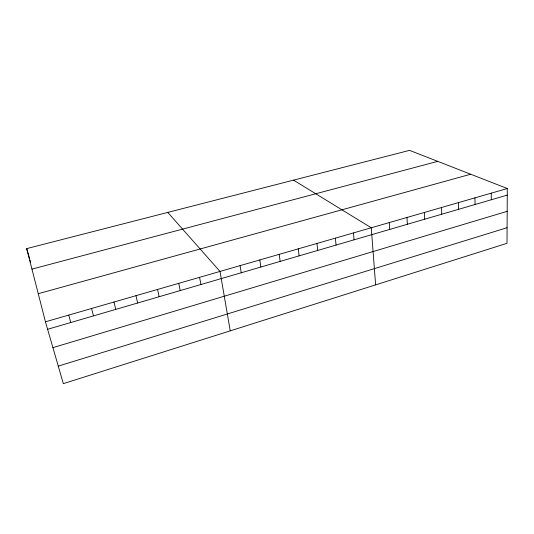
<?xml version="1.0" encoding="UTF-8"?>
<svg xmlns="http://www.w3.org/2000/svg" width="534" height="534" viewBox="0 0 534 534"><rect width="100%" height="100%" fill="white"/><g stroke="black" fill="none" stroke-linecap="round" stroke-linejoin="round"><path stroke-width="0.8" d="M507.3 188.522L507.013 243.317L63.339 383.632L45.45 321.808L26.7 248.61L409.571 150.368L507.3 188.522L45.45 321.808M58.273 366.124L507.093 227.711M52.926 347.647L507.18 211.324M47.613 329.284L507.267 195.104M38.248 293.7L470.701 174.231M31.953 269.116L437.753 161.368M293.533 180.145L371.257 227.784L375.622 284.869M167.776 212.412L220.015 271.432L230.247 330.846M26.7 248.61L28.482 254.798M28.703 255.559L29.577 258.61M30.017 260.138L30.678 262.421M68.732 315.093L70.762 322.523M91.568 308.498L93.477 315.894M113.982 302.03L115.765 309.386M135.976 295.682L137.638 303.005M157.563 289.455L159.119 296.73M178.763 283.34L180.205 290.576M199.576 277.333L200.911 284.535M240.093 265.638L241.228 272.761M259.818 259.945L260.859 267.033M279.202 254.351L280.15 261.4M298.246 248.851L299.107 255.866M316.969 243.451L317.737 250.426M335.372 238.137L336.06 245.079M353.461 232.917L354.069 239.819M389.273 222.585L389.72 229.413M406.995 217.471L407.362 224.267M424.41 212.445L424.71 219.2M441.538 207.499L441.765 214.221M458.386 202.64L458.546 209.321M474.96 197.854L475.053 204.509M491.26 193.154L491.287 199.763"/></g></svg>
